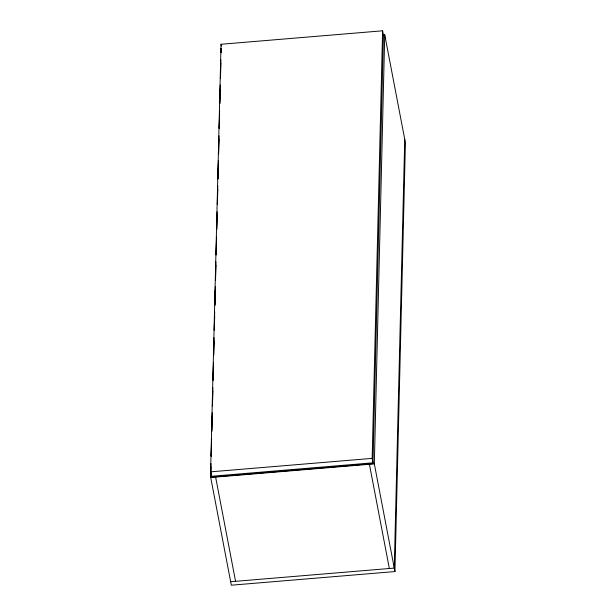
<?xml version="1.0" encoding="UTF-8"?>
<svg xmlns="http://www.w3.org/2000/svg" width="616" height="616" viewBox="0 0 616 616"><rect width="100%" height="100%" fill="white"/><g stroke="black" fill="none" stroke-linecap="round" stroke-linejoin="round"><path stroke-width="0.92" d="M210.587 471.841L221.044 44.267L382.605 30.8L383.452 35.235L373.003 462.816L211.442 476.284L210.587 471.841L372.156 458.373L382.605 30.8M383.098 34.881L384.731 34.742L405.413 142.82L394.933 571.563L231.323 585.2L210.641 477.13L210.972 463.671M211.165 455.979L211.588 438.677M211.773 430.984L212.22 412.72M212.381 405.99L212.828 387.726M213.02 380.034L213.444 362.732M213.629 355.039L214.052 337.737M214.237 330.045L214.684 311.781M214.853 305.051L215.3 286.786M215.461 280.057L215.908 261.792M216.07 255.062L216.516 236.798M216.709 229.106L217.132 211.804M217.317 204.112L217.764 185.847M217.925 179.117L218.372 160.853M218.541 154.123L218.988 135.859M219.173 128.174L219.596 110.865M219.781 103.18L220.228 84.916M220.397 78.186L220.844 59.921M221.029 52.229L221.121 48.379L221.105 52.614M210.98 466.936L210.718 477.515L374.328 463.879L384.731 34.742M211.234 456.364L211.588 441.942M211.85 431.369L212.22 415.993M212.481 405.413L212.836 390.998M213.09 380.418L213.444 366.004M213.706 355.424L214.052 341.01M214.314 330.43L214.668 316.016M214.922 305.436L215.3 290.059M215.538 280.442L215.908 265.065M216.17 254.485L216.524 240.071M216.778 229.499L217.132 215.076M217.394 204.504L217.764 189.12M218.025 178.548L218.38 164.126M218.634 153.553L218.988 139.131M219.25 128.559L219.596 114.137M219.858 103.565L220.212 89.143M220.49 77.608L220.844 63.186M211.442 476.284L211.511 473.396M404.743 139.347L394.263 568.091L230.661 581.727M210.641 477.13L374.251 463.486L394.933 571.563M372.156 458.373L373.003 462.816M369.346 463.902L389.358 568.499M221.044 44.267L221.383 46.046M215.554 476.715L235.566 581.319"/></g></svg>
